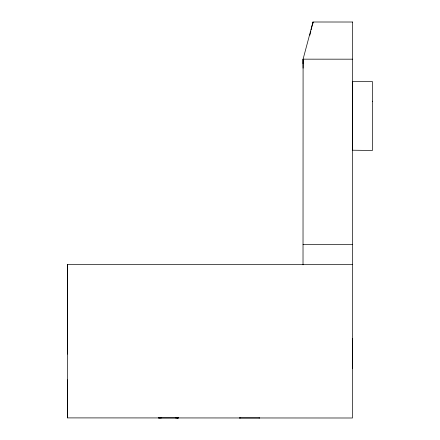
<?xml version="1.0" encoding="UTF-8"?>
<svg xmlns="http://www.w3.org/2000/svg" width="440" height="440" viewBox="0 0 440 440"><rect width="100%" height="100%" fill="white"/><g stroke="black" fill="none" stroke-linecap="round" stroke-linejoin="round"><path stroke-width="0.66" d="M67.551 417.901L67.54 379.808M67.54 347.98L67.54 354.057L67.59 323.653M67.573 332.211L67.546 264.341L352.49 264.44M303.023 264.809L303.089 59.163L303.083 68.167M313 23.364L313 22L352.589 22.017M352.473 366.724L352.457 368.335L352.462 339.158M352.577 22.011L352.473 418L67.546 417.901L67.551 264.341M352.649 150.464L352.682 81.565L372.471 81.576L372.438 150.469L352.655 150.211M372.455 101.684L372.455 101.178M352.457 367.829L352.468 366.35M303.413 62.249L303.089 63.569L303.094 59.163M309.854 35.195L310.805 31.24M311.113 29.92L313.005 22L303.083 59.163L352.556 59.18M158.895 417.896L158.527 417.907L160.012 417.912M175.445 417.901L178.349 417.901L158.785 417.907M303.023 244.635L352.495 244.651M240.031 417.94L239.69 417.94L259.485 417.945M159.88 417.896L161.458 417.896M176.825 417.912L177.898 417.912M177.887 417.918L178.349 417.901M239.685 417.984L240.031 417.984M259.138 417.989L259.485 417.989M352.473 367.604L352.468 368.313L352.473 368.016M352.479 338.673L352.468 340.263"/></g></svg>
